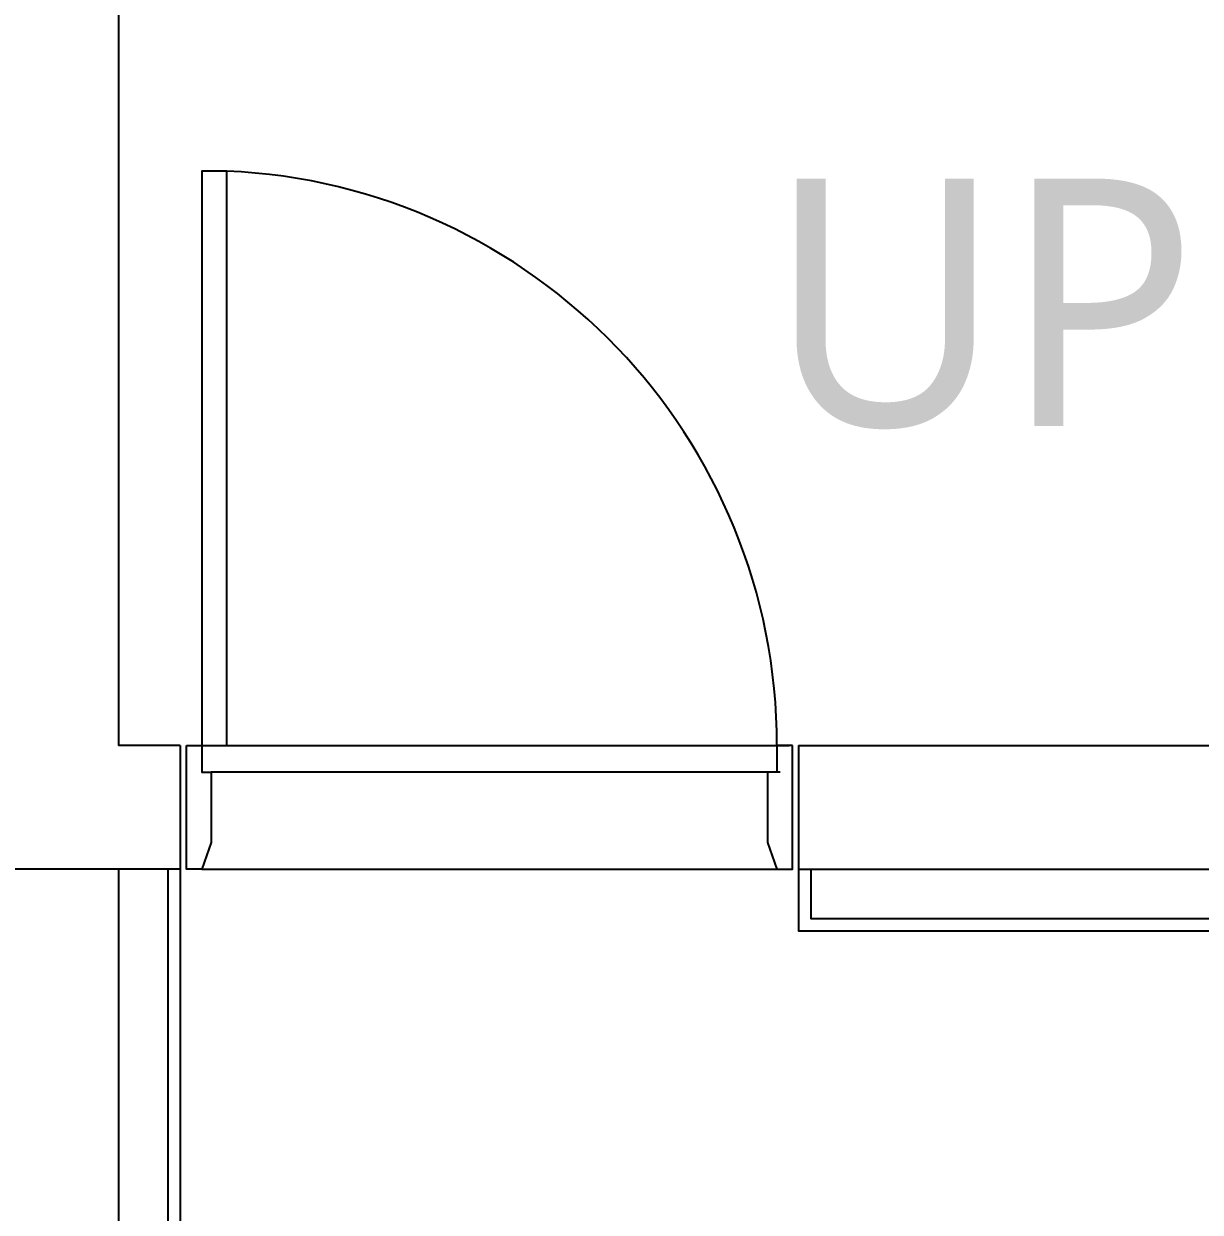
# Model space of a CAD drawing. Header units: millimetres. Extents: x -105683 to 94728, y -31127 to 151123.
# Drawn here: x 28522 to 30425, y 59640 to 61562 of the extents above; entities that cross this region are included whole.
import ezdxf

# ---------------------------------------------------------------- set-up
doc = ezdxf.new("R2010")
doc.units = ezdxf.units.MM
doc.layers.add('e-plan', color=9, linetype='Continuous')
doc.styles.add('USUN', font='malgun_0.ttf')

# ---------------------------------------------------------------- blocks, each defined once
blk = doc.blocks.new('Xref-지하1층')
at = {"layer": 'e-plan', "linetype": 'Continuous'}
for p, q in [((32200, 75200), (32200, 72300)), ((32300, 72300), (32200, 72300)), ((32300, 72300), (32300, 72100)), ((33300, 72300), (37900, 72300)), ((33300, 72300), (33300, 72100)), ((33300, 72300), (33300, 72100)), ((32300, 72100), (32000, 72100)), ((32200, 72100), (32200, 69200)), ((32280, 72100), (32280, 69280)), ((32300, 72100), (32300, 69300)), ((33300, 72100), (38100, 72100)), ((33300, 72100), (33300, 72000)), ((33320, 72100), (33320, 72020))]:
    blk.add_line(p, q, dxfattribs=at)
at = {"layer": 'e-plan'}
for p, q in [((32375, 72300), (33285, 72300)), ((33270, 72257), (32350, 72257)), ((32335, 72100), (33285, 72100))]:
    blk.add_line(p, q, dxfattribs=at)
at = {"layer": 'e-plan', "linetype": 'Continuous'}
for points in [[(33300, 72100), (33300, 72000), (38200, 72000), (38200, 75400), (38100, 75400)], [(33320, 72100), (33320, 72020), (38180, 72020), (38180, 75380), (38100, 75380)]]:
    blk.add_lwpolyline(points, dxfattribs=at)
at = {"layer": 'e-plan'}
for points in [[(32335, 72300), (32375, 72300), (32375, 73229.1), (32335, 73229.1)], [(32310, 72300), (32335, 72300), (32335, 72257), (32350, 72257), (32350, 72143), (32335, 72100), (32310, 72100)], [(33290, 72300), (33265, 72300), (33265, 72257), (33250, 72257), (33250, 72143), (33265, 72100), (33290, 72100)]]:
    blk.add_lwpolyline(points, close=True, dxfattribs=at)
blk.add_arc((32335, 72300), 930, 0, 87.5349, dxfattribs=at)
at = {"layer": 'e-plan', "style": 'USUN'}
blk.add_text('UP', height=400, dxfattribs=at).set_placement((33249.8, 72817))

msp = doc.modelspace()

# ---------------------------------------------------------------- block references
at = {"layer": 'e-plan'}
msp.add_blockref('Xref-지하1층', (-3525, -11905), dxfattribs=at)

doc.saveas('drawing.dxf')
